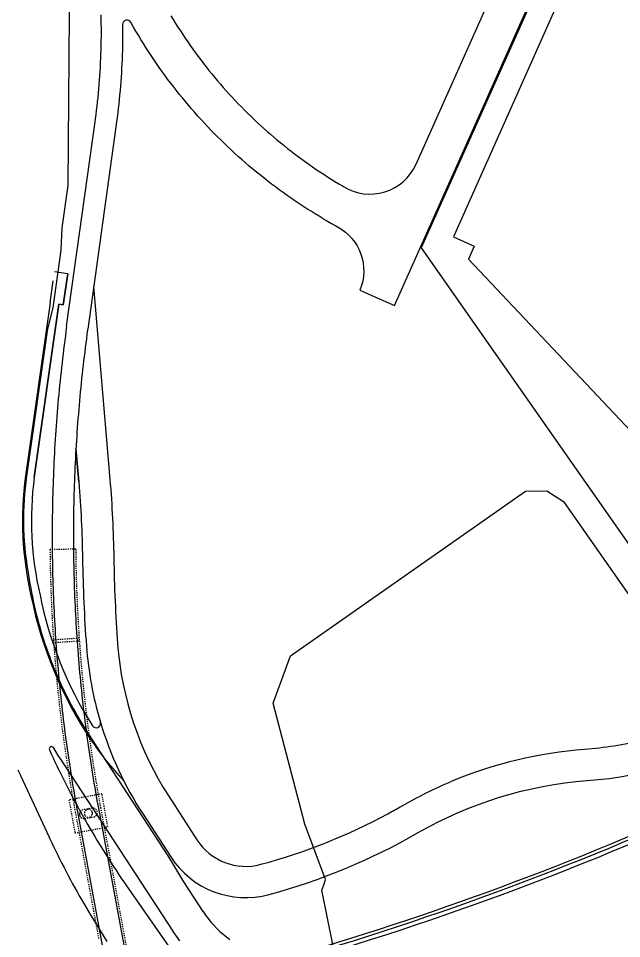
# Model space of a CAD drawing. Header units: millimetres. Extents: x 152904052 to 153933663, y 538271515 to 539240469.
# Drawn here: x 153546404 to 153547753, y 539109802 to 539111861 of the extents above; entities that cross this region are included whole.
import ezdxf

# ---------------------------------------------------------------- set-up
doc = ezdxf.new("R2010")
doc.units = ezdxf.units.MM
doc.linetypes.add('HIDDEN', pattern=[5.08, 2.54, -2.54])
doc.layers.add('BORD', color=7, linetype='Continuous')

msp = doc.modelspace()

# ---------------------------------------------------------------- linework, layer by layer
at = {"layer": 'BORD', "color": 137}
for points in [[(153546563.3507, 539112163.0813984), (153546555.7724369, 539112238.5492449), (153546554.1790024, 539112248.2911372), (153546553.1682944, 539112254.8437662, 0.865678043658406), (153546533.3754186, 539112254.6598065, -0.001631699410473061), (153546529.3345, 539112225.5027132), (153546519.8558891, 539112158.7137749), (153546514.4182847, 539111486.9962182), (153546500.9500899, 539111392.0955623), (153546498.8749396, 539111341.8890517), (153546480.5804189, 539111212.9807572), (153546468.8855133, 539111166.1596152)], [(153546745.1408075, 539111866.4534681), (153546750.2806835, 539111857.9551158), (153546755.4976043, 539111849.5038402), (153546760.7911379, 539111841.1003399), (153546766.160847, 539111832.7453086), (153546771.6062875, 539111824.4394376), (153546777.1270106, 539111816.1834131), (153546782.7225593, 539111807.9779179), (153546788.3924713, 539111799.8236296), (153546794.1362777, 539111791.7212219), (153546799.9535034, 539111783.6713648), (153546805.8436691, 539111775.6747236), (153546811.8062866, 539111767.7319585), (153546817.8408641, 539111759.8437276), (153546823.9469019, 539111752.0106814), (153546830.1238959, 539111744.2334666), (153546836.3713363, 539111736.512728), (153546842.6887059, 539111728.849102), (153546849.0754827, 539111721.2432224), (153546855.5311385, 539111713.695718), (153546862.0551407, 539111706.2072124), (153546868.6469499, 539111698.7783248), (153546875.3060207, 539111691.4096687), (153546882.031804, 539111684.1018533), (153546888.8237422, 539111676.8554825), (153546895.6812752, 539111669.6711552), (153546902.6038361, 539111662.5494652), (153546909.590853, 539111655.4910009), (153546916.6417481, 539111648.4963464), (153546923.755938, 539111641.566078), (153546930.9328362, 539111634.70077), (153546938.1718487, 539111627.9009893), (153546945.4723777, 539111621.1672976), (153546952.833819, 539111614.5002522), (153546960.2555651, 539111607.9004035), (153546967.7370018, 539111601.3682964), (153546975.277512, 539111594.9044719), (153546982.8764716, 539111588.5094638), (153546990.5332529, 539111582.1838), (153546998.2472231, 539111575.9280038), (153547006.0177442, 539111569.7425921), (153547013.8441747, 539111563.6280763), (153547021.7258679, 539111557.5849619), (153547029.6621718, 539111551.6137474), (153547037.6524303, 539111545.7149274), (153547045.6959842, 539111539.888988), (153547053.7921681, 539111534.1364124), (153547061.9403126, 539111528.4576747), (153547070.1397442, 539111522.8532453), (153547078.3897863, 539111517.323586), (153547086.6897561, 539111511.869155), (153547095.0389678, 539111506.4904022), (153547103.4367316, 539111501.1877729), (153547111.8823541, 539111495.961705), (153547120.3751359, 539111490.8126299), (153547128.9143766, 539111485.7409742), (153547131.0942257, 539111484.4729741, 0.4548819154938642), (153547293.2377958, 539111534.2187961), (153547516.4375489, 539112034.8276339, -0.194107908352209)], [(153547245.3237641, 539111218.0188401), (153547594.0707893, 539112000.2143418, -0.01843761076646539)], [(153547085.8413985, 539111412.461592), (153547076.6377712, 539111417.9278431), (153547067.4842165, 539111423.4775362), (153547058.3814911, 539111429.1102132), (153547049.3303475, 539111434.8254089), (153547040.3315334, 539111440.6226499), (153547031.3857924, 539111446.5014575), (153547022.4938641, 539111452.4613461), (153547013.6564838, 539111458.5018235), (153547004.8743808, 539111464.6223894), (153546996.1482815, 539111470.8225389), (153546987.4789067, 539111477.101759), (153546978.8669738, 539111483.4595313), (153546970.3131939, 539111489.8953304), (153546961.8182738, 539111496.4086235), (153546953.3829153, 539111502.9988732), (153546945.0078159, 539111509.6655343), (153546936.6936683, 539111516.4080565), (153546928.4411586, 539111523.2258816), (153546920.2509694, 539111530.1184475), (153546912.1237776, 539111537.0851839), (153546904.0602545, 539111544.1255147), (153546896.061067, 539111551.2388585), (153546888.1268756, 539111558.4246268), (153546880.258337, 539111565.6822264), (153546872.4561, 539111573.0110576), (153546864.7208109, 539111580.4105144), (153546857.0531077, 539111587.8799846), (153546849.4536247, 539111595.4188519), (153546841.9229903, 539111603.0264935), (153546834.4618266, 539111610.7022791), (153546827.0707495, 539111618.4455761), (153546819.7503709, 539111626.2557434), (153546812.5012953, 539111634.1321363), (153546805.3241215, 539111642.0741034), (153546798.2194435, 539111650.0809886), (153546791.1878478, 539111658.1521294), (153546784.2299157, 539111666.2868599), (153546777.3462221, 539111674.4845076), (153546770.5373362, 539111682.7443943), (153546763.8038201, 539111691.0658376), (153546757.1462313, 539111699.4481508), (153546750.5651187, 539111707.8906398), (153546744.0610269, 539111716.3926075), (153546737.6344937, 539111724.9533509), (153546731.2860496, 539111733.5721629), (153546725.0162201, 539111742.2483308), (153546718.8255224, 539111750.9811382), (153546712.714469, 539111759.7698627), (153546706.6835644, 539111768.6137788), (153546700.7333073, 539111777.5121555), (153546694.8641888, 539111786.4642558), (153546689.0766944, 539111795.4693418), (153546683.3713031, 539111804.5266688), (153546677.7484853, 539111813.6354873), (153546672.2087063, 539111822.7950459), (153546666.7524235, 539111832.004586), (153546661.3800883, 539111841.2633483), (153546656.0921448, 539111850.5705664), (153546655.544774, 539111851.5547076, 0.7774609771288816), (153546636.8059998, 539111846.6002917), (153546636.8709461, 539111839.6724644), (153546636.8981584, 539111829.6225195), (153546636.8583716, 539111819.5726165), (153546636.7515862, 539111809.5232024), (153546636.577808, 539111799.4747231), (153546636.3370438, 539111789.4276259), (153546636.0293052, 539111779.3823572), (153546635.6546053, 539111769.3393621), (153546635.2129613, 539111759.2990899), (153546634.7043921, 539111749.2619839), (153546634.1289206, 539111739.2284923), (153546633.486572, 539111729.1990591), (153546632.7773763, 539111719.1741314), (153546632.0013639, 539111709.1541548), (153546631.158569, 539111699.139574), (153546630.2490292, 539111689.1308346), (153546629.2727849, 539111679.1283805), (153546628.229881, 539111669.1326578), (153546627.120362, 539111659.1441088), (153546625.9442779, 539111649.1631792), (153546624.7016805, 539111639.1903119), (153546623.3932086, 539111629.2303866), (153546622.518232, 539111622.8411605), (153546558.8407409, 539111165.146323), (153546558.637614, 539111163.6839383), (153546557.2811266, 539111153.7941055), (153546555.9547113, 539111143.9049901), (153546554.6577331, 539111134.0119698), (153546553.3902047, 539111124.1151338), (153546552.1521364, 539111114.2145689), (153546550.9435393, 539111104.310363), (153546549.7644252, 539111094.4026045), (153546548.6148026, 539111084.4913805), (153546547.4946834, 539111074.5767787), (153546546.4040768, 539111064.6588873), (153546545.3429921, 539111054.7377937), (153546544.3114396, 539111044.8135865), (153546543.3094274, 539111034.8863524), (153546542.3369659, 539111024.9561805), (153546541.3940614, 539111015.0231583), (153546540.4807245, 539111005.0873742), (153546539.5969625, 539110995.1489155), (153546538.7427829, 539110985.2078707), (153546537.9181928, 539110975.2643275), (153546537.1232014, 539110965.3183744), (153546536.3578137, 539110955.3700993), (153546535.6220376, 539110945.4195902), (153546534.9158795, 539110935.4669359), (153546534.2393451, 539110925.5122235), (153546533.5924409, 539110915.5555414), (153546532.9751728, 539110905.5969789), (153546532.3875457, 539110895.6366229), (153546531.8295643, 539110885.6745617), (153546531.3012358, 539110875.710885), (153546530.8025625, 539110865.7456794), (153546530.3335496, 539110855.7790337), (153546529.8942017, 539110845.8110366), (153546529.4845225, 539110835.8417759), (153546529.1045153, 539110825.87134), (153546528.7541839, 539110815.8998175), (153546528.4335309, 539110805.9272966), (153546528.1425596, 539110795.9538652), (153546527.881272, 539110785.9796121), (153546527.6496706, 539110776.0046254), (153546527.4477589, 539110766.028994), (153546527.2755361, 539110756.0528057), (153546527.133005, 539110746.0761485), (153546527.0201676, 539110736.0991116), (153546526.9370242, 539110726.1217833), (153546526.8835756, 539110716.1442516), (153546526.8598217, 539110706.1666049), (153546526.865764, 539110696.1889318), (153546526.9014014, 539110686.2113204), (153546526.9667334, 539110676.2338595), (153546527.0617603, 539110666.2566373), (153546527.1864808, 539110656.2797424), (153546527.3408938, 539110646.3032622), (153546527.5249981, 539110636.3272858), (153546527.7387918, 539110626.351902), (153546527.9822732, 539110616.377198), (153546528.2554402, 539110606.4032638), (153546528.5582902, 539110596.4301858), (153546528.8908205, 539110586.4580541), (153546529.2530283, 539110576.4869554), (153546529.6449104, 539110566.5169792), (153546530.0664632, 539110556.5482137), (153546530.5176831, 539110546.5807467), (153546530.9985658, 539110536.6146667), (153546531.5091075, 539110526.6500623), (153546532.0493037, 539110516.6870216), (153546532.6191488, 539110506.7256327), (153546533.2186391, 539110496.7659833), (153546533.8477675, 539110486.808163), (153546534.5065299, 539110476.8522587), (153546535.1949198, 539110466.8983593), (153546535.912932, 539110456.9465528), (153546536.660559, 539110446.9969265), (153546537.4377951, 539110437.049571), (153546538.2446321, 539110427.1045713), (153546539.0810644, 539110417.1620181), (153546539.9470836, 539110407.2219973), (153546540.8426825, 539110397.2845984), (153546541.7678524, 539110387.3499086), (153546542.7225859, 539110377.4180164), (153546543.706875, 539110367.4890099), (153546544.7207097, 539110357.562977), (153546545.7640817, 539110347.640005), (153546546.8369815, 539110337.7201822), (153546547.9394001, 539110327.8035965), (153546549.0713274, 539110317.8903363), (153546550.2327527, 539110307.9804884), (153546551.4236677, 539110298.0741405), (153546552.6440598, 539110288.1713816), (153546553.8939192, 539110278.2722983), (153546555.1732343, 539110268.3769789), (153546556.4819941, 539110258.4855111), (153546557.8201872, 539110248.5979812), (153546559.187801, 539110238.7144785), (153546560.5848246, 539110228.8350902), (153546562.0112441, 539110218.9599025), (153546563.4670482, 539110209.0890048), (153546564.9522236, 539110199.2224829), (153546566.4667569, 539110189.3604252), (153546568.0106353, 539110179.5029185), (153546569.5838437, 539110169.6500506), (153546571.1863692, 539110159.8019081), (153546572.8181977, 539110149.9585786), (153546574.4793145, 539110140.1201497), (153546576.169705, 539110130.286708), (153546577.8893543, 539110120.4583412), (153546579.638247, 539110110.6351347), (153546581.4166635, 539110100.8155432), (153546582.6833999, 539110093.9208627), (153546687.1063144, 539109528.8839068)], [(153547085.8413985, 539111412.461592), (153547095.0943382, 539111407.0792346), (153547104.3958255, 539111401.7812163), (153547113.7450918, 539111396.567975), (153547117.6134254, 539111394.4568243, -0.3832609808987223), (153547167.6540392, 539111252.6483991)], [(153546468.8855133, 539111166.1596152), (153546422.1039655, 539110836.5237812, 0.07711520417087363), (153546424.8434942, 539110624.9617667), (153546429.7949503, 539110595.5651788), (153546431.5001657, 539110585.7740593), (153546433.304998, 539110576.0513186), (153546435.2177476, 539110566.3492333), (153546437.2381768, 539110556.6689978), (153546439.3660383, 539110547.0118091), (153546441.6010681, 539110537.3788596), (153546443.9429904, 539110527.7713374), (153546446.391516, 539110518.1904287), (153546448.946343, 539110508.6373172), (153546451.6071558, 539110499.1131814), (153546454.3736256, 539110489.6191976), (153546457.2454116, 539110480.1565378), (153546460.2221591, 539110470.7263703), (153546463.3034999, 539110461.3298591), (153546466.4890538, 539110451.9681647), (153546469.7784276, 539110442.6424419), (153546473.1712158, 539110433.3538432), (153546476.6669988, 539110424.1035142), (153546480.2653458, 539110414.8925974), (153546483.9658118, 539110405.7222304), (153546495.6752943, 539110378.4657202), (153546499.7795443, 539110369.4688199), (153546508.2866551, 539110351.6145955), (153546512.6884657, 539110342.759476), (153546517.1883929, 539110333.9538112), (153546521.7858814, 539110325.1986877), (153546526.4803627, 539110316.4951861), (153546531.2712583, 539110307.8443834), (153546536.1579761, 539110299.2473439), (153546541.1399125, 539110290.705132), (153546546.2164536, 539110282.218801), (153546556.6508285, 539110265.4179652), (153546562.2512849, 539110256.7315297), (153546567.4719805, 539110248.7366405), (153546739.6999329, 539109984.9895451), (153546757.3711099, 539109954.72749), (153546773.1458033, 539109929.1986521), (153546816.678949, 539109862.532698), (153546816.838856, 539109862.2882457), (153546822.3580737, 539109854.2363393), (153546828.1628471, 539109846.4815102), (153546834.2856063, 539109838.9752071), (153546840.7157248, 539109831.7304609), (153546847.442038, 539109824.759846), (153546854.452872, 539109818.0754635), (153546861.7360569, 539109811.6889163), (153546869.2789494, 539109805.6112905), (153546877.0684562, 539109799.8531353)], [(153546765.1167833, 539109797.2070507), (153546757.3142203, 539109807.630805), (153546750.3633579, 539109817.7713171), (153546749.6955594, 539109818.7922647), (153546498.395355, 539110203.6293263), (153546493.1634136, 539110211.6414406), (153546482.0657511, 539110229.0482442, 0.939575830180579), (153546473.3023167, 539110224.2717648), (153546473.3442739, 539110224.1761174), (153546477.3952013, 539110215.1063473), (153546481.5065029, 539110206.0637845), (153546485.6779965, 539110197.0488317), (153546489.9102333, 539110188.0603232), (153546493.7585072, 539110180.0195503), (153546494.1962053, 539110179.1126068), (153546498.5508796, 539110170.1559632), (153546502.9474213, 539110161.2329404), (153546507.3908649, 539110152.3331814), (153546511.8810875, 539110143.456932), (153546516.4179649, 539110134.6044378), (153546521.0013718, 539110125.7759451), (153546525.6311805, 539110116.9716976), (153546530.3072623, 539110108.1919385), (153546535.0294892, 539110099.4369125), (153546539.7977295, 539110090.7068613), (153546549.4717206, 539110073.3226503), (153546554.3772038, 539110064.6689727), (153546559.3281642, 539110056.041233), (153546564.3244647, 539110047.4396698), (153546569.3659675, 539110038.8645222), (153546574.4525328, 539110030.3160275), (153546579.5840197, 539110021.7944226), (153546611.3082418, 539109971.2426419), (153546616.7501295, 539109962.9158313), (153546622.2357662, 539109954.6177776), (153546627.7650011, 539109946.348711), (153546633.3376809, 539109938.1088599), (153546638.9539524, 539109929.8980101), (153546644.388756, 539109922.0397213), (153546985.7344648, 539109431.1349173)]]:
    msp.add_lwpolyline(points, format="xyb", dxfattribs=at)
at = {"layer": 'BORD', "color": 133}
for points in [[(153547631.066927, 539112027.0183864, -0.007703751223275981), (153547643.7840078, 539112051.5063561, -0.5581569699245977), (153547810.3261912, 539112061.2162994), (153547956.4360104, 539111852.5498514, -0.6145468548603824), (153547932.8691343, 539111808.4967728), (153547944.6065539, 539111834.8223213), (153547689.786863, 539111948.4353638), (153547659.2457185, 539111879.9354388), (153547612.6657684, 539111900.7034092), (153547376.8881641, 539111371.8840439), (153547423.4681107, 539111351.1160746), (153547410.3770097, 539111321.7543896), (153547786.7832736, 539110923.296516, -0.1469223937786862), (153547801.7508979, 539110893.4763236), (153547861.5314882, 539110552.2480391)], [(153546439.4404932, 539110834.1291982), (153546494.3911041, 539111221.3265243), (153546504.2909053, 539111219.9215555), (153546514.1272274, 539111289.2270153), (153546504.2909053, 539111219.9215555), (153546494.3911041, 539111221.3265243), (153546439.4404932, 539110834.1291982, 0.09182596652978567), (153546452.3065093, 539110570.1382473, 0.09068721344377102), (153546569.2820677, 539110278.1082706, 0.8727031784355517), (153546587.3260097, 539110286.2991848, 0.07136749775292518), (153546682.6414146, 539110080.0386839), (153546744.5017372, 539109984.6600684, 0.3257401969767118), (153546964.5235793, 539109900.4285545, 0.06450696639420342), (153547296.8379782, 539110038.2019132, -0.1116119586573001), (153547676.0249081, 539110155.3111084, 0.2090696087640374), (153548348.0730214, 539110512.4129502, -0.0670884792112007)], [(153546572.1480139, 539111260.8172773), (153546608.4791348, 539110829.3285182, -0.01716701567070393), (153546617.2389908, 539110653.1211936, 0.01472330274666458), (153546625.8394445, 539110461.2163541, 0.1250857827521645), (153546740.0260096, 539110120.20228), (153546803.2309538, 539110022.7504753, 0.3257400767580498), (153546946.2451512, 539109967.9999912, 0.0575725594214607), (153547229.8328379, 539110081.0058155, 0.00690875431389507), (153547261.9438299, 539110098.8846822, -0.03164454693805608), (153547371.928762, 539110153.1829641)], [(153546474.5895215, 539111224.1367426), (153546419.629788, 539110836.8751334, 0.0917408178807372), (153546432.7686666, 539110565.8521183, 0.09734705351646675), (153546565.3772387, 539110247.3720667, 0.04468843474858271), (153546639.3025344, 539110155.5702577)], [(153546538.726343, 539110823.4507556), (153546532.4930566, 539110897.4807622), (153546538.726343, 539110823.4507556, -0.0171665683433978), (153546547.2472281, 539110652.0473119, 0.01472330328573696), (153546556.0322133, 539110456.0249707, 0.05409167031067995), (153546587.3225809, 539110286.2967837)], [(153547058.4813662, 539109768.3574691, 0.07786114273061946), (153548996.0554655, 539110691.8244703, 0.07786114273061946)], [(153548998.8796667, 539110681.6406839, -0.07761659553402439), (153547064.5258798, 539109759.7250085), (153547058.4813662, 539109768.3574691), (153547054.2492692, 539109774.4015707, 0.07496896677067234), (153548924.1622918, 539110651.6922863, 0.07496896677067234)], [(153547816.8672487, 539110176.7833557), (153547801.1569289, 539110244.9976199, -0.0375626431873456), (153547670.6601752, 539110225.1052411, 0.07969560454929472), (153547371.9288136, 539110153.1829855)]]:
    msp.add_lwpolyline(points, format="xyb", dxfattribs=at)
at = {"layer": 'BORD', "color": 133, "flags": 128}
for points in [[(153547587.0540832, 539111979.562391), (153547305.0290506, 539111347.0158856)], [(153547305.0290506, 539111347.0158856), (153547864.2394928, 539110548.3806069)], [(153546514.1266698, 539111289.2270942), (153546484.4252853, 539111293.442281)]]:
    msp.add_lwpolyline(points, dxfattribs=at)
at = {"layer": 'BORD', "color": 137}
for points in [[(153546511.7938826, 539111171.6917892), (153546575.4643697, 539111629.3362837), (153546576.3148127, 539111635.54636), (153546577.5857282, 539111645.2204132), (153546578.7891722, 539111654.8790425), (153546579.9281992, 539111664.5454803), (153546581.0027576, 539111674.2192967), (153546582.0128012, 539111683.9000621), (153546582.9582841, 539111693.5873449), (153546583.8391646, 539111703.2807162), (153546584.6554036, 539111712.9797446), (153546585.406965, 539111722.6839992), (153546586.0938147, 539111732.3930478), (153546586.7159228, 539111742.1064606), (153546587.2732613, 539111751.8238046), (153546587.7658059, 539111761.5446477), (153546588.1935339, 539111771.268559), (153546588.5564275, 539111780.9951055), (153546588.8544696, 539111790.7238548), (153546589.0876474, 539111800.4543755), (153546589.2559502, 539111810.1862341), (153546589.3593704, 539111819.9189982), (153546589.397904, 539111829.6522357), (153546589.3715487, 539111839.3855143), (153546589.2803065, 539111849.1184003), (153546589.1241804, 539111858.8504618), (153546588.903178, 539111868.5812666)], [(153547167.6860229, 539111252.6220372), (153547245.319263, 539111218.0087447)], [(153546511.7938826, 539111171.6917892), (153546510.2121188, 539111160.1787345), (153546508.8669097, 539111150.149504), (153546507.5515559, 539111140.1163148), (153546506.2660679, 539111130.0792546), (153546505.0104578, 539111120.0384128), (153546503.7847374, 539111109.993879), (153546502.5889164, 539111099.9457421), (153546501.4230053, 539111089.8940902), (153546500.2870156, 539111079.8390126), (153546499.1809566, 539111069.780599), (153546498.1048387, 539111059.7189384), (153546497.05867, 539111049.6541193), (153546496.0424612, 539111039.5862312), (153546495.0562205, 539111029.515363), (153546494.0999572, 539111019.4416046), (153546493.1736794, 539111009.3650446), (153546492.2773955, 539110999.2857721), (153546491.4111135, 539110989.203877), (153546490.5748411, 539110979.1194487), (153546489.7685848, 539110969.0325758), (153546488.992353, 539110958.9433486), (153546488.246152, 539110948.8518548), (153546487.5299883, 539110938.7581854), (153546486.8438688, 539110928.6624296), (153546486.1877986, 539110918.564676), (153546485.5617846, 539110908.4650149), (153546484.9658315, 539110898.3635349), (153546484.3999451, 539110888.2603264), (153546483.8641303, 539110878.1554782), (153546483.358392, 539110868.0490804), (153546482.8827336, 539110857.941222), (153546482.4371611, 539110847.8319929), (153546482.0216773, 539110837.7214825), (153546481.6362855, 539110827.6097798), (153546481.2809904, 539110817.496975), (153546480.9557946, 539110807.383158), (153546480.6607003, 539110797.2684174), (153546480.3957106, 539110787.1528437), (153546480.1608281, 539110777.0365262), (153546479.9560546, 539110766.919554), (153546479.7813926, 539110756.8020179), (153546479.6368425, 539110746.6840062), (153546479.522406, 539110736.5656092), (153546479.4380848, 539110726.4469169), (153546479.3838784, 539110716.3280177), (153546479.3597882, 539110706.2090025), (153546479.3658144, 539110696.0899605), (153546479.4019566, 539110685.970981), (153546479.4682145, 539110675.852154), (153546479.5645878, 539110665.7335688), (153546479.6910753, 539110655.6153157), (153546479.8476761, 539110645.497483), (153546480.0343888, 539110635.3801618), (153546480.251212, 539110625.2634411), (153546480.4981428, 539110615.1474104), (153546480.7751803, 539110605.0321592), (153546481.0823216, 539110594.9177778), (153546481.4195627, 539110584.8043547), (153546481.786903, 539110574.691981), (153546482.184337, 539110564.5807445), (153546482.6118627, 539110554.4707358), (153546483.0694759, 539110544.3620443), (153546483.5571719, 539110534.2547598), (153546484.0749477, 539110524.1489713), (153546484.6227973, 539110514.0447688), (153546485.2007166, 539110503.9422414), (153546485.8087001, 539110493.8414783), (153546486.446743, 539110483.7425698), (153546487.114839, 539110473.6456048), (153546487.8129829, 539110463.550673), (153546488.541168, 539110453.457864), (153546489.2993874, 539110443.3672669), (153546490.0876356, 539110433.2789707), (153546490.9059044, 539110423.1930652), (153546491.7541876, 539110413.1096402), (153546492.6324775, 539110403.0287838), (153546493.540765, 539110392.9505866), (153546494.4790434, 539110382.8751369), (153546495.4473045, 539110372.8025243), (153546496.4455391, 539110362.7328382), (153546497.4737386, 539110352.6661673), (153546498.5318937, 539110342.602601), (153546499.6199949, 539110332.5422297), (153546500.7380331, 539110322.4851403), (153546501.8859984, 539110312.4314232), (153546503.0638799, 539110302.3811669), (153546504.2716679, 539110292.334461), (153546505.5093511, 539110282.2913938), (153546506.7769193, 539110272.2520554), (153546508.0743607, 539110262.2165337), (153546509.4016638, 539110252.1849172), (153546510.7588167, 539110242.1572964), (153546512.1458082, 539110232.133759), (153546513.5626246, 539110222.1143935), (153546515.0092553, 539110212.0992892), (153546516.485686, 539110202.0885348), (153546517.9919039, 539110192.0822189), (153546519.5278958, 539110182.0804303), (153546521.0936484, 539110172.0832571), (153546522.6891471, 539110162.0907881), (153546524.3143779, 539110152.1031117), (153546525.9693274, 539110142.1203167), (153546527.6539803, 539110132.1424919), (153546529.3683207, 539110122.1697242), (153546531.1123349, 539110112.2021035), (153546532.8860071, 539110102.2397175), (153546534.6877424, 539110092.2913709), (153546535.9698357, 539110085.313101), (153546640.4152854, 539109520.1542089)], [(153546402.8337923, 539110179.7611221), (153546407.076917, 539110170.4518747), (153546409.3766773, 539110165.4725225), (153546472.8970828, 539110028.5687947), (153546474.5345386, 539110025.0493264), (153546478.8673976, 539110015.8289626), (153546483.2662737, 539110006.6016412), (153546487.716345, 539109997.3989005), (153546492.2174732, 539109988.2210236), (153546496.7695205, 539109979.0682948), (153546501.3723451, 539109969.9409962), (153546506.0258062, 539109960.83941), (153546510.7297592, 539109951.7638161), (153546515.4840595, 539109942.7144954), (153546520.28856, 539109933.6917272), (153546525.1431128, 539109924.6957893), (153546530.0475681, 539109915.7269602), (153546535.0017737, 539109906.7855163), (153546540.0055774, 539109897.8717334), (153546545.0588253, 539109888.9858869), (153546550.1613601, 539109880.1282513), (153546555.3130249, 539109871.2990992), (153546560.5136611, 539109862.4987042), (153546565.763108, 539109853.7273369), (153546571.0612031, 539109844.9852681), (153546601.3213893, 539109795.6748941)]]:
    msp.add_lwpolyline(points, dxfattribs=at)
at = {"layer": 'BORD', "color": 133}
for points in [[(153546474.5885654, 539111224.1371217), (153546481.6144759, 539111273.6407824)], [(153547107.8698084, 539109784.7861385), (153547082.5916028, 539109910.3498442), (153547087.2772848, 539109922.2391118), (153547091.0772613, 539109934.4218503), (153547044.8389938, 539110058.2039654), (153546973.9288827, 539110328.6544139), (153547012.2180632, 539110434.6204875), (153547537.795163, 539110802.9869539), (153547585.7409986, 539110803.8557861), (153547623.1112924, 539110779.3855615), (153547890.9688184, 539110396.8598042), (153547908.1761116, 539110372.2852434)]]:
    msp.add_lwpolyline(points, dxfattribs=at)
at = {"layer": 'BORD', "color": 133, "linetype": 'HIDDEN'}
for points in [[(153546474.4978116, 539110672.369494, 0.04345188981078153), (153546531.0568451, 539110084.3840283), (153546583.2700886, 539109801.8558028)], [(153546568.5164273, 539110093.6475587), (153546548.8284361, 539110090.1286076, 0.9999999999999997), (153546552.3473876, 539110070.4406171), (153546572.0353782, 539110073.9595679, 1), (153546568.5164273, 539110093.6475587)]]:
    msp.add_lwpolyline(points, format="xyb", dxfattribs=at)
for points in [[(153546531.9985499, 539110672.9171525), (153546474.5011578, 539110672.3695259)], [(153546531.9985499, 539110672.9171525), (153546532.0614629, 539110666.3116975), (153546532.1859971, 539110656.3496819), (153546532.3401797, 539110646.3880808), (153546532.5240097, 539110636.4269836), (153546532.7374845, 539110626.466477), (153546532.9806028, 539110616.5066496), (153546533.2533622, 539110606.5475903), (153546533.5557606, 539110596.5893867), (153546533.8877949, 539110586.6321275), (153546534.2494623, 539110576.6759007), (153546534.6407596, 539110566.720793), (153546535.0616841, 539110556.7668954), (153546535.5122313, 539110546.8142943), (153546535.9923967, 539110536.863078), (153546536.5021771, 539110526.9133353), (153546537.041567, 539110516.9651532), (153546537.6105627, 539110507.018621), (153546538.2091584, 539110497.0738261), (153546538.8373493, 539110487.1308568), (153546539.495129, 539110477.1898015), (153546540.1824926, 539110467.2507474), (153546540.8994338, 539110457.3137829), (153546541.6459456, 539110447.3789963), (153546542.422022, 539110437.446476), (153546543.2276556, 539110427.5163083), (153546544.0628406, 539110417.588583), (153546544.9275681, 539110407.6633878), (153546545.8218313, 539110397.7408097), (153546546.7456214, 539110387.8209372), (153546547.6989311, 539110377.9038575), (153546548.681752, 539110367.9896594), (153546549.6940749, 539110358.0784304), (153546550.735891, 539110348.1702578), (153546551.8071906, 539110338.26523), (153546552.9079651, 539110328.3634341), (153546554.0382043, 539110318.4649582), (153546555.197898, 539110308.5698904), (153546556.3870358, 539110298.6783172), (153546557.6056076, 539110288.7903275), (153546558.8536034, 539110278.9060085), (153546560.1310102, 539110269.0254469), (153546561.4378183, 539110259.1487314), (153546562.7740155, 539110249.2759485), (153546564.1395898, 539110239.407186), (153546565.5345297, 539110229.542532), (153546566.9588221, 539110219.6820726), (153546568.4124546, 539110209.825896), (153546569.8954151, 539110199.9740894), (153546571.4076896, 539110190.1267403), (153546572.9492648, 539110180.2839354), (153546574.5201271, 539110170.445762), (153546576.1202629, 539110160.6123074), (153546577.7496577, 539110150.783659), (153546579.4082974, 539110140.9599032), (153546581.0961664, 539110131.1411271), (153546582.8132514, 539110121.3274183), (153546584.5595354, 539110111.5188632), (153546586.3354976, 539110101.7128251), (153546587.6006172, 539110094.8269432), (153546692.0211598, 539109529.8028228)], [(153546539.6732565, 539110467.367028), (153546483.307888, 539110463.4689205)], [(153546516.9482896, 539110112.1965578), (153546530.1833616, 539110038.148361), (153546603.9357721, 539110051.7783396), (153546590.7394774, 539110125.6095798), (153546516.9870676, 539110111.9796014)]]:
    msp.add_lwpolyline(points, dxfattribs=at)
at = {"layer": 'BORD', "color": 133, "linetype": 'HIDDEN', "flags": 128}
msp.add_lwpolyline([(153546539.7275899, 539110473.8284957), (153546482.3646041, 539110469.8613956)], dxfattribs=at)
msp.add_lwpolyline([(153546553.0595393, 539110076.8818996, 1), (153546567.8042758, 539110087.2062757, 1)], format="xyb", close=True, dxfattribs=at)

doc.saveas('drawing.dxf')
